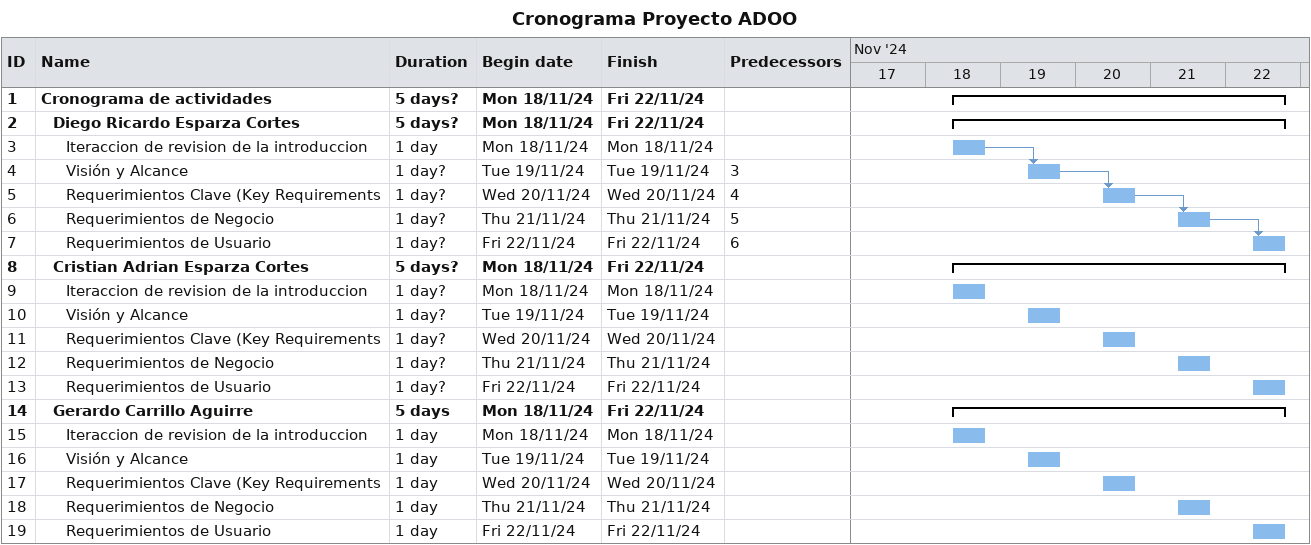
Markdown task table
Cronograma Proyecto ADOO

| ID | Level | Task | Duration | Start | Finish | Predecessors |
|---|---|---|---|---|---|---|
| 1 | 1 | **Cronograma de actividades** | 5d? | 2024-11-18 | 2024-11-22 |  |
| 2 | 2 | **Diego Ricardo Esparza Cortes** | 5d? | 2024-11-18 | 2024-11-22 |  |
| 3 | 3 | Iteraccion de revision de la introduccion | 1d | 2024-11-18 | 2024-11-18 |  |
| 4 | 3 | Visión y Alcance | 1d? | 2024-11-19 | 2024-11-19 | 3 |
| 5 | 3 | Requerimientos Clave (Key Requirements | 1d? | 2024-11-20 | 2024-11-20 | 4 |
| 6 | 3 | Requerimientos de Negocio | 1d? | 2024-11-21 | 2024-11-21 | 5 |
| 7 | 3 | Requerimientos de Usuario | 1d? | 2024-11-22 | 2024-11-22 | 6 |
| 8 | 2 | **Cristian Adrian Esparza Cortes** | 5d? | 2024-11-18 | 2024-11-22 |  |
| 9 | 3 | Iteraccion de revision de la introduccion | 1d? | 2024-11-18 | 2024-11-18 |  |
| 10 | 3 | Visión y Alcance | 1d? | 2024-11-19 | 2024-11-19 |  |
| 11 | 3 | Requerimientos Clave (Key Requirements | 1d? | 2024-11-20 | 2024-11-20 |  |
| 12 | 3 | Requerimientos de Negocio | 1d? | 2024-11-21 | 2024-11-21 |  |
| 13 | 3 | Requerimientos de Usuario | 1d? | 2024-11-22 | 2024-11-22 |  |
| 14 | 2 | **Gerardo Carrillo Aguirre** | 5d | 2024-11-18 | 2024-11-22 |  |
| 15 | 3 | Iteraccion de revision de la introduccion | 1d | 2024-11-18 | 2024-11-18 |  |
| 16 | 3 | Visión y Alcance | 1d | 2024-11-19 | 2024-11-19 |  |
| 17 | 3 | Requerimientos Clave (Key Requirements | 1d | 2024-11-20 | 2024-11-20 |  |
| 18 | 3 | Requerimientos de Negocio | 1d | 2024-11-21 | 2024-11-21 |  |
| 19 | 3 | Requerimientos de Usuario | 1d | 2024-11-22 | 2024-11-22 |  |
